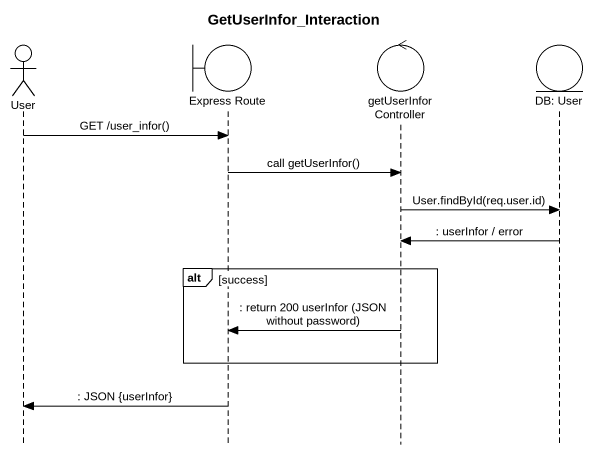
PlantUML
@startuml
title GetUserInfor_Interaction
hide footbox
actor User
boundary "Express Route" as Express_Route
control "getUserInfor Controller" as getUserInfor_Controller
entity "DB: User" as DB_User

User -> Express_Route : GET /user_infor()
Express_Route -> getUserInfor_Controller : call getUserInfor()
getUserInfor_Controller -> DB_User : User.findById(req.user.id)
DB_User -> getUserInfor_Controller : : userInfor / error
alt success
  getUserInfor_Controller -> Express_Route : : return 200 userInfor (JSON without password)
end
Express_Route -> User : : JSON {userInfor}
@enduml
